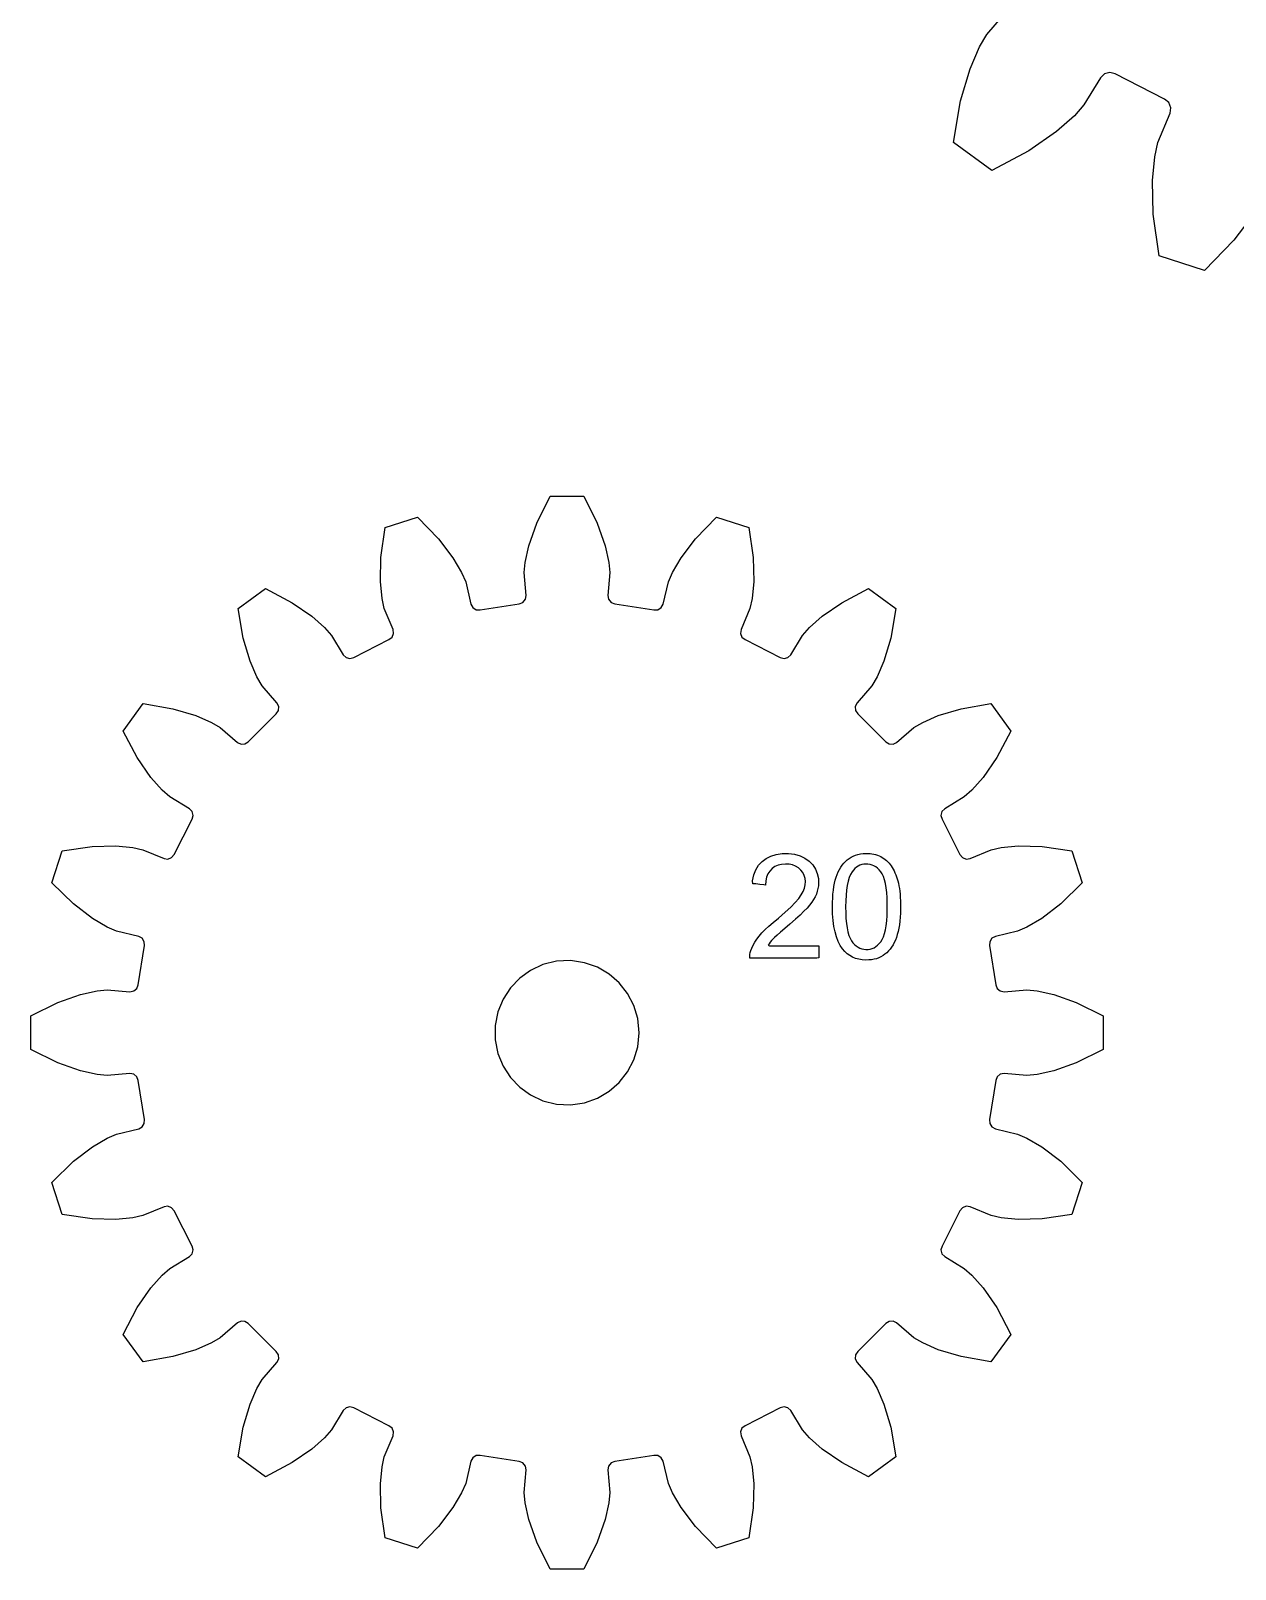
# Model space of a CAD drawing. Header units: metres. Extents: x -88 to 795, y -1311 to -705.
# Drawn here: x 251.82 to 282.73, y -997.81 to -958.36 of the extents above; entities that cross this region are included whole.
import ezdxf

# ---------------------------------------------------------------- set-up
doc = ezdxf.new("R2010")
doc.units = ezdxf.units.M

msp = doc.modelspace()

# ---------------------------------------------------------------- linework, layer by layer
at = {"layer": 'COMPONENT7'}
for p, q in [((270.585, -979.662), (270.691, -979.583)), ((270.691, -979.583), (270.812, -979.522)), ((270.812, -979.522), (270.948, -979.481)), ((270.948, -979.481), (271.099, -979.46)), ((271.099, -979.46), (271.263, -979.457)), ((271.263, -979.457), (271.419, -979.475)), ((271.419, -979.475), (271.56, -979.513)), ((271.56, -979.513), (271.685, -979.573)), ((271.685, -979.573), (271.794, -979.653)), ((272.727, -979.661), (272.773, -979.619)), ((272.773, -979.619), (272.822, -979.582)), ((272.822, -979.582), (272.873, -979.55)), ((272.873, -979.55), (272.928, -979.522)), ((272.928, -979.522), (272.986, -979.499)), ((272.986, -979.499), (273.047, -979.481)), ((273.047, -979.481), (273.111, -979.468)), ((273.111, -979.468), (273.178, -979.46)), ((273.178, -979.46), (273.248, -979.456)), ((273.248, -979.456), (273.305, -979.457)), ((273.305, -979.457), (273.356, -979.46)), ((273.356, -979.46), (273.406, -979.466)), ((273.406, -979.466), (273.454, -979.474)), ((273.454, -979.474), (273.501, -979.486)), ((273.501, -979.486), (273.545, -979.5)), ((273.545, -979.5), (273.589, -979.516)), ((273.589, -979.516), (273.63, -979.535)), ((273.63, -979.535), (273.67, -979.557)), ((273.67, -979.557), (273.708, -979.581)), ((273.708, -979.581), (273.745, -979.608)), ((273.745, -979.608), (273.779, -979.637)), ((273.779, -979.637), (273.812, -979.668)), ((270.342, -980.156), (270.375, -980.006)), ((270.375, -980.006), (270.427, -979.874)), ((270.427, -979.874), (270.497, -979.759)), ((270.497, -979.759), (270.585, -979.662)), ((270.735, -979.98), (270.7, -980.064)), ((270.783, -979.906), (270.735, -979.98)), ((270.845, -979.843), (270.783, -979.906)), ((270.916, -979.794), (270.845, -979.843)), ((270.997, -979.758), (270.916, -979.794)), ((271.087, -979.736), (270.997, -979.758)), ((271.186, -979.728), (271.087, -979.736)), ((271.282, -979.733), (271.186, -979.728)), ((271.369, -979.751), (271.282, -979.733)), ((271.448, -979.783), (271.369, -979.751)), ((271.519, -979.827), (271.448, -979.783)), ((271.581, -979.884), (271.519, -979.827)), ((271.631, -979.948), (271.581, -979.884)), ((271.667, -980.018), (271.631, -979.948)), ((271.69, -980.094), (271.667, -980.018)), ((271.794, -979.653), (271.886, -979.75)), ((271.886, -979.75), (271.956, -979.857)), ((271.956, -979.857), (272.004, -979.974)), ((272.004, -979.974), (272.031, -980.1)), ((272.489, -980.065), (272.514, -979.995)), ((272.514, -979.995), (272.542, -979.929)), ((272.542, -979.929), (272.573, -979.868)), ((272.573, -979.868), (272.607, -979.81)), ((272.607, -979.81), (272.645, -979.756)), ((272.645, -979.756), (272.684, -979.706)), ((272.684, -979.706), (272.727, -979.661)), ((272.857, -979.995), (272.823, -980.076)), ((272.895, -979.927), (272.857, -979.995)), ((272.931, -979.88), (272.895, -979.927)), ((272.968, -979.841), (272.931, -979.88)), ((273.008, -979.808), (272.968, -979.841)), ((273.05, -979.78), (273.008, -979.808)), ((273.096, -979.758), (273.05, -979.78)), ((273.144, -979.742), (273.096, -979.758)), ((273.195, -979.732), (273.144, -979.742)), ((273.248, -979.728), (273.195, -979.732)), ((273.304, -979.73), (273.248, -979.728)), ((273.358, -979.738), (273.304, -979.73)), ((273.409, -979.753), (273.358, -979.738)), ((273.458, -979.774), (273.409, -979.753)), ((273.505, -979.802), (273.458, -979.774)), ((273.55, -979.837), (273.505, -979.802)), ((273.592, -979.878), (273.55, -979.837)), ((273.632, -979.926), (273.592, -979.878)), ((273.669, -979.981), (273.632, -979.926)), ((273.702, -980.05), (273.669, -979.981)), ((273.812, -979.668), (273.844, -979.702)), ((273.844, -979.702), (273.873, -979.738)), ((273.873, -979.738), (273.901, -979.776)), ((273.901, -979.776), (273.927, -979.816)), ((273.927, -979.816), (273.952, -979.859)), ((273.952, -979.859), (273.975, -979.904)), ((273.975, -979.904), (273.997, -979.951)), ((273.997, -979.951), (274.017, -980.001)), ((274.017, -980.001), (274.037, -980.052)), ((270.347, -980.231), (270.342, -980.156)), ((270.424, -980.239), (270.347, -980.231)), ((270.533, -980.25), (270.424, -980.239)), ((270.629, -980.26), (270.533, -980.25)), ((270.671, -980.265), (270.629, -980.26)), ((270.679, -980.159), (270.671, -980.265)), ((270.7, -980.064), (270.679, -980.159)), ((271.591, -980.52), (271.64, -980.431)), ((271.64, -980.431), (271.674, -980.344)), ((271.674, -980.344), (271.694, -980.259)), ((271.699, -980.176), (271.69, -980.094)), ((271.694, -980.259), (271.699, -980.176)), ((272.003, -980.427), (271.979, -980.496)), ((272.02, -980.358), (272.003, -980.427)), ((272.032, -980.288), (272.02, -980.358)), ((272.031, -980.1), (272.037, -980.218)), ((272.037, -980.218), (272.032, -980.288)), ((272.406, -980.496), (272.417, -980.399)), ((272.417, -980.399), (272.43, -980.307)), ((272.43, -980.307), (272.447, -980.221)), ((272.447, -980.221), (272.466, -980.14)), ((272.466, -980.14), (272.489, -980.065)), ((272.754, -980.393), (272.741, -980.524)), ((272.772, -980.275), (272.754, -980.393)), ((272.795, -980.169), (272.772, -980.275)), ((272.823, -980.076), (272.795, -980.169)), ((273.73, -980.132), (273.702, -980.05)), ((273.753, -980.227), (273.73, -980.132)), ((273.772, -980.336), (273.753, -980.227)), ((273.786, -980.459), (273.772, -980.336)), ((274.037, -980.052), (274.054, -980.106)), ((274.054, -980.106), (274.071, -980.162)), ((274.071, -980.162), (274.085, -980.22)), ((274.085, -980.22), (274.098, -980.283)), ((274.098, -980.283), (274.11, -980.351)), ((274.11, -980.351), (274.119, -980.424)), ((274.119, -980.424), (274.127, -980.503)), ((271.322, -980.833), (271.438, -980.716)), ((271.438, -980.716), (271.526, -980.612)), ((271.526, -980.612), (271.591, -980.52)), ((271.805, -980.78), (271.74, -980.855)), ((271.861, -980.707), (271.805, -980.78)), ((271.909, -980.635), (271.861, -980.707)), ((271.948, -980.565), (271.909, -980.635)), ((271.979, -980.496), (271.948, -980.565)), ((272.393, -980.823), (272.394, -980.709)), ((272.397, -981.003), (272.393, -980.823)), ((272.394, -980.709), (272.399, -980.6)), ((272.399, -980.6), (272.406, -980.496)), ((272.733, -980.667), (272.731, -980.823)), ((272.731, -980.823), (272.733, -980.979)), ((272.741, -980.524), (272.733, -980.667)), ((273.795, -980.594), (273.786, -980.459)), ((273.8, -980.744), (273.795, -980.594)), ((273.8, -980.903), (273.8, -980.744)), ((274.127, -980.503), (274.132, -980.586)), ((274.132, -980.586), (274.136, -980.674)), ((274.136, -980.674), (274.138, -980.767)), ((274.138, -980.767), (274.138, -980.871)), ((270.761, -981.321), (270.869, -981.226)), ((270.869, -981.226), (271.007, -981.111)), ((271.007, -981.111), (271.178, -980.965)), ((271.178, -980.965), (271.322, -980.833)), ((271.441, -981.145), (271.302, -981.266)), ((271.56, -981.036), (271.441, -981.145)), ((271.66, -980.939), (271.56, -981.036)), ((271.74, -980.855), (271.66, -980.939)), ((272.409, -981.171), (272.397, -981.003)), ((272.429, -981.325), (272.409, -981.171)), ((272.733, -980.979), (272.74, -981.121)), ((272.74, -981.121), (272.752, -981.25)), ((273.772, -981.308), (273.786, -981.186)), ((273.786, -981.186), (273.795, -981.051)), ((273.795, -981.051), (273.8, -980.903)), ((274.121, -981.189), (274.11, -981.284)), ((274.13, -981.089), (274.121, -981.189)), ((274.135, -980.983), (274.13, -981.089)), ((274.138, -980.871), (274.135, -980.983)), ((270.454, -981.651), (270.514, -981.573)), ((270.514, -981.573), (270.584, -981.494)), ((270.584, -981.494), (270.666, -981.41)), ((270.666, -981.41), (270.761, -981.321)), ((270.909, -981.608), (270.863, -981.653)), ((270.974, -981.547), (270.909, -981.608)), ((271.061, -981.471), (270.974, -981.547)), ((271.168, -981.379), (271.061, -981.471)), ((271.302, -981.266), (271.168, -981.379)), ((272.458, -981.467), (272.429, -981.325)), ((272.494, -981.596), (272.458, -981.467)), ((272.539, -981.711), (272.494, -981.596)), ((272.752, -981.25), (272.768, -981.365)), ((272.768, -981.365), (272.789, -981.468)), ((272.789, -981.468), (272.815, -981.556)), ((272.815, -981.556), (272.845, -981.632)), ((273.669, -981.663), (273.702, -981.595)), ((273.702, -981.595), (273.73, -981.512)), ((273.73, -981.512), (273.753, -981.417)), ((273.753, -981.417), (273.772, -981.308)), ((274.034, -981.607), (274.007, -981.676)), ((274.057, -981.535), (274.034, -981.607)), ((274.077, -981.457), (274.057, -981.535)), ((274.095, -981.373), (274.077, -981.457)), ((274.11, -981.284), (274.095, -981.373)), ((270.276, -982.045), (270.285, -981.995)), ((270.285, -981.995), (270.299, -981.946)), ((270.299, -981.946), (270.321, -981.886)), ((270.321, -981.886), (270.357, -981.807)), ((270.357, -981.807), (270.402, -981.729)), ((270.402, -981.729), (270.454, -981.651)), ((270.766, -981.77), (270.739, -981.81)), ((270.739, -981.81), (270.78, -981.828)), ((270.795, -981.731), (270.766, -981.77)), ((270.78, -981.828), (271.08, -981.828)), ((270.828, -981.692), (270.795, -981.731)), ((270.863, -981.653), (270.828, -981.692)), ((271.08, -981.828), (271.502, -981.828)), ((271.502, -981.828), (271.878, -981.828)), ((271.878, -981.828), (272.041, -981.828)), ((272.041, -981.828), (272.041, -981.867)), ((272.041, -981.867), (272.041, -981.957)), ((272.041, -981.957), (272.041, -982.059)), ((272.591, -981.815), (272.539, -981.711)), ((272.652, -981.905), (272.591, -981.815)), ((272.71, -981.971), (272.652, -981.905)), ((272.772, -982.028), (272.71, -981.971)), ((272.845, -981.632), (272.88, -981.694)), ((272.88, -981.694), (272.919, -981.745)), ((272.919, -981.745), (272.96, -981.79)), ((272.96, -981.79), (273.003, -981.828)), ((273.003, -981.828), (273.049, -981.859)), ((273.049, -981.859), (273.096, -981.884)), ((273.096, -981.884), (273.146, -981.902)), ((273.146, -981.902), (273.198, -981.914)), ((273.198, -981.914), (273.252, -981.919)), ((273.252, -981.919), (273.307, -981.917)), ((273.307, -981.917), (273.36, -981.909)), ((273.36, -981.909), (273.411, -981.894)), ((273.411, -981.894), (273.459, -981.872)), ((273.459, -981.872), (273.506, -981.844)), ((273.506, -981.844), (273.55, -981.809)), ((273.55, -981.809), (273.592, -981.768)), ((273.592, -981.768), (273.632, -981.719)), ((273.632, -981.719), (273.669, -981.663)), ((273.787, -982.001), (273.74, -982.041)), ((273.831, -981.957), (273.787, -982.001)), ((273.872, -981.908), (273.831, -981.957)), ((273.91, -981.856), (273.872, -981.908)), ((273.946, -981.8), (273.91, -981.856)), ((273.978, -981.74), (273.946, -981.8)), ((274.007, -981.676), (273.978, -981.74)), ((270.272, -982.096), (270.276, -982.045)), ((270.273, -982.143), (270.272, -982.096)), ((270.528, -982.143), (270.273, -982.143)), ((271.05, -982.143), (270.528, -982.143)), ((271.613, -982.143), (271.05, -982.143)), ((271.991, -982.143), (271.613, -982.143)), ((272.041, -982.131), (271.991, -982.143)), ((272.041, -982.059), (272.041, -982.131)), ((272.839, -982.076), (272.772, -982.028)), ((272.911, -982.115), (272.839, -982.076)), ((272.988, -982.147), (272.911, -982.115)), ((273.07, -982.169), (272.988, -982.147)), ((273.157, -982.183), (273.07, -982.169)), ((273.25, -982.189), (273.157, -982.183)), ((273.325, -982.187), (273.25, -982.189)), ((273.394, -982.181), (273.325, -982.187)), ((273.459, -982.17), (273.394, -982.181)), ((273.522, -982.154), (273.459, -982.17)), ((273.581, -982.133), (273.522, -982.154)), ((273.637, -982.107), (273.581, -982.133)), ((273.69, -982.076), (273.637, -982.107)), ((273.74, -982.041), (273.69, -982.076))]:
    msp.add_line(p, q, dxfattribs=at)
at = {"layer": 'gear Y motor'}
for p, q in [((276.357, -958.453), (276.89, -957.833)), ((276.169, -958.77), (276.357, -958.453)), ((275.924, -959.332), (276.169, -958.77)), ((275.678, -960.156), (275.924, -959.332)), ((279.372, -959.463), (279.27, -959.562)), ((279.51, -959.428), (279.372, -959.463)), ((279.648, -959.466), (279.51, -959.428)), ((280.914, -960.11), (279.648, -959.466)), ((279.27, -959.562), (278.845, -960.26)), ((275.494, -961.222), (275.678, -960.156)), ((278.845, -960.26), (278.6, -960.537)), ((281.026, -960.2), (280.914, -960.11)), ((281.078, -960.332), (281.026, -960.2)), ((278.6, -960.537), (278.143, -960.944)), ((280.742, -961.227), (281.058, -960.473)), ((281.058, -960.473), (281.078, -960.332)), ((278.143, -960.944), (277.435, -961.433)), ((276.478, -961.937), (275.494, -961.222)), ((277.435, -961.433), (276.478, -961.937)), ((280.663, -961.587), (280.742, -961.227)), ((280.602, -962.197), (280.663, -961.587)), ((280.622, -963.057), (280.602, -962.197)), ((280.777, -964.128), (280.622, -963.057)), ((283.209, -963.045), (282.69, -963.729)), ((282.69, -963.729), (281.935, -964.503)), ((281.935, -964.503), (280.777, -964.128)), ((264.805, -970.985), (265.147, -970.291)), ((265.147, -970.291), (266.016, -970.291)), ((266.016, -970.291), (266.358, -970.985)), ((260.917, -971.1), (261.743, -970.831)), ((261.743, -970.831), (262.283, -971.385)), ((268.882, -971.385), (269.421, -970.831)), ((269.421, -970.831), (270.247, -971.1)), ((260.806, -971.865), (260.917, -971.1)), ((264.602, -971.564), (264.805, -970.985)), ((266.358, -970.985), (266.561, -971.564)), ((270.247, -971.1), (270.358, -971.865)), ((262.283, -971.385), (262.654, -971.872)), ((264.509, -971.993), (264.602, -971.564)), ((266.561, -971.564), (266.655, -971.993)), ((268.51, -971.872), (268.882, -971.385)), ((260.792, -972.478), (260.806, -971.865)), ((262.654, -971.872), (262.876, -972.251)), ((264.484, -972.254), (264.509, -971.993)), ((266.655, -971.993), (266.68, -972.254)), ((268.288, -972.251), (268.51, -971.872)), ((270.358, -971.865), (270.372, -972.478)), ((260.835, -972.914), (260.792, -972.478)), ((262.876, -972.251), (262.982, -972.493)), ((262.982, -972.493), (263.116, -973.061)), ((264.531, -972.837), (264.484, -972.254)), ((266.68, -972.254), (266.633, -972.837)), ((268.048, -973.061), (268.183, -972.493)), ((268.183, -972.493), (268.288, -972.251)), ((270.372, -972.478), (270.33, -972.914)), ((257.143, -973.175), (257.846, -972.663)), ((257.846, -972.663), (258.529, -973.025)), ((260.892, -973.171), (260.835, -972.914)), ((264.448, -973.016), (264.514, -972.938)), ((264.514, -972.938), (264.531, -972.837)), ((266.633, -972.837), (266.65, -972.938)), ((266.65, -972.938), (266.715, -973.016)), ((270.33, -972.914), (270.272, -973.171)), ((272.635, -973.025), (273.318, -972.663)), ((273.318, -972.663), (274.022, -973.175)), ((257.274, -973.936), (257.143, -973.175)), ((258.529, -973.025), (259.035, -973.374)), ((261.117, -973.71), (260.892, -973.171)), ((263.116, -973.061), (263.164, -973.152)), ((263.164, -973.152), (263.25, -973.206)), ((263.25, -973.206), (263.352, -973.21)), ((263.352, -973.21), (264.354, -973.051)), ((264.354, -973.051), (264.448, -973.016)), ((266.715, -973.016), (266.811, -973.051)), ((266.811, -973.051), (267.813, -973.21)), ((267.813, -973.21), (267.915, -973.206)), ((267.915, -973.206), (268.001, -973.152)), ((268.001, -973.152), (268.048, -973.061)), ((270.272, -973.171), (270.047, -973.71)), ((272.13, -973.374), (272.635, -973.025)), ((274.022, -973.175), (273.891, -973.936)), ((259.035, -973.374), (259.362, -973.665)), ((259.362, -973.665), (259.536, -973.862)), ((261.131, -973.811), (261.117, -973.71)), ((270.047, -973.71), (270.032, -973.811)), ((271.627, -973.862), (271.802, -973.665)), ((271.802, -973.665), (272.13, -973.374)), ((257.45, -974.525), (257.274, -973.936)), ((259.536, -973.862), (259.84, -974.36)), ((260.11, -974.43), (261.014, -973.969)), ((261.014, -973.969), (261.094, -973.906)), ((261.094, -973.906), (261.131, -973.811)), ((270.032, -973.811), (270.07, -973.906)), ((270.07, -973.906), (270.149, -973.969)), ((270.149, -973.969), (271.054, -974.43)), ((271.323, -974.36), (271.627, -973.862)), ((273.891, -973.936), (273.714, -974.525)), ((259.84, -974.36), (259.913, -974.432)), ((259.913, -974.432), (260.011, -974.457)), ((260.011, -974.457), (260.11, -974.43)), ((271.054, -974.43), (271.152, -974.457)), ((271.152, -974.457), (271.251, -974.432)), ((271.251, -974.432), (271.323, -974.36)), ((257.625, -974.927), (257.45, -974.525)), ((273.714, -974.525), (273.538, -974.927)), ((257.759, -975.154), (257.625, -974.927)), ((258.14, -975.596), (257.759, -975.154)), ((273.405, -975.154), (273.024, -975.596)), ((273.538, -974.927), (273.405, -975.154)), ((254.194, -976.316), (254.706, -975.611)), ((254.706, -975.611), (255.467, -975.744)), ((258.185, -975.687), (258.14, -975.596)), ((258.179, -975.789), (258.185, -975.687)), ((273.024, -975.596), (272.979, -975.687)), ((272.979, -975.687), (272.986, -975.789)), ((275.697, -975.744), (276.458, -975.611)), ((276.458, -975.611), (276.97, -976.316)), ((255.467, -975.744), (256.055, -975.92)), ((256.055, -975.92), (256.457, -976.095)), ((256.457, -976.095), (256.684, -976.229)), ((257.404, -976.592), (258.123, -975.874)), ((258.123, -975.874), (258.179, -975.789)), ((272.986, -975.789), (273.042, -975.874)), ((273.042, -975.874), (273.76, -976.592)), ((274.481, -976.229), (274.708, -976.095)), ((274.708, -976.095), (275.109, -975.92)), ((275.109, -975.92), (275.697, -975.744)), ((254.555, -976.999), (254.194, -976.316)), ((256.684, -976.229), (257.126, -976.61)), ((274.037, -976.61), (274.481, -976.229)), ((276.97, -976.316), (276.609, -976.999)), ((257.126, -976.61), (257.218, -976.654)), ((257.218, -976.654), (257.319, -976.648)), ((257.319, -976.648), (257.404, -976.592)), ((273.76, -976.592), (273.844, -976.648)), ((273.844, -976.648), (273.946, -976.654)), ((273.946, -976.654), (274.037, -976.61)), ((254.904, -977.504), (254.555, -976.999)), ((276.609, -976.999), (276.259, -977.504)), ((255.195, -977.831), (254.904, -977.504)), ((276.259, -977.504), (275.968, -977.831)), ((255.392, -978.006), (255.195, -977.831)), ((255.892, -978.31), (255.392, -978.006)), ((275.771, -978.006), (275.273, -978.31)), ((275.968, -977.831), (275.771, -978.006)), ((255.963, -978.383), (255.892, -978.31)), ((255.988, -978.481), (255.963, -978.383)), ((275.202, -978.383), (275.176, -978.481)), ((275.273, -978.31), (275.202, -978.383)), ((255.5, -979.484), (255.96, -978.579)), ((255.96, -978.579), (255.988, -978.481)), ((275.176, -978.481), (275.204, -978.579)), ((275.204, -978.579), (275.665, -979.484)), ((252.362, -980.213), (252.63, -979.386)), ((252.63, -979.386), (253.395, -979.276)), ((253.395, -979.276), (254.009, -979.261)), ((254.009, -979.261), (254.445, -979.305)), ((254.445, -979.305), (254.702, -979.361)), ((254.702, -979.361), (255.242, -979.586)), ((255.242, -979.586), (255.341, -979.601)), ((255.341, -979.601), (255.436, -979.563)), ((255.436, -979.563), (255.5, -979.484)), ((275.665, -979.484), (275.728, -979.563)), ((275.728, -979.563), (275.822, -979.601)), ((275.822, -979.601), (275.923, -979.586)), ((275.923, -979.586), (276.462, -979.361)), ((276.462, -979.361), (276.719, -979.305)), ((276.719, -979.305), (277.156, -979.261)), ((277.156, -979.261), (277.769, -979.276)), ((277.769, -979.276), (278.534, -979.386)), ((278.534, -979.386), (278.803, -980.213)), ((252.915, -980.751), (252.362, -980.213)), ((278.803, -980.213), (278.248, -980.751)), ((253.403, -981.124), (252.915, -980.751)), ((278.248, -980.751), (277.761, -981.124)), ((253.782, -981.345), (253.403, -981.124)), ((277.761, -981.124), (277.382, -981.345)), ((254.023, -981.451), (253.782, -981.345)), ((254.592, -981.586), (254.023, -981.451)), ((254.682, -981.632), (254.592, -981.586)), ((276.572, -981.586), (276.483, -981.632)), ((277.141, -981.451), (276.572, -981.586)), ((277.382, -981.345), (277.141, -981.451)), ((254.581, -982.823), (254.74, -981.82)), ((254.736, -981.718), (254.682, -981.632)), ((254.74, -981.82), (254.736, -981.718)), ((276.428, -981.718), (276.424, -981.82)), ((276.424, -981.82), (276.583, -982.823)), ((276.483, -981.632), (276.428, -981.718)), ((264.964, -982.307), (264.649, -982.454)), ((265.309, -982.222), (264.964, -982.307)), ((265.675, -982.204), (265.309, -982.222)), ((266.031, -982.257), (265.675, -982.204)), ((266.362, -982.374), (266.031, -982.257)), ((266.661, -982.548), (266.362, -982.374)), ((264.369, -982.655), (264.131, -982.904)), ((264.649, -982.454), (264.369, -982.655)), ((266.92, -982.774), (266.661, -982.548)), ((267.134, -983.044), (266.92, -982.774)), ((252.516, -983.275), (253.095, -983.072)), ((253.095, -983.072), (253.523, -982.978)), ((253.523, -982.978), (253.786, -982.953)), ((253.786, -982.953), (254.367, -983.001)), ((254.367, -983.001), (254.468, -982.983)), ((254.468, -982.983), (254.546, -982.918)), ((254.546, -982.918), (254.581, -982.823)), ((263.943, -983.194), (263.811, -983.517)), ((264.131, -982.904), (263.943, -983.194)), ((267.295, -983.352), (267.134, -983.044)), ((276.583, -982.823), (276.619, -982.918)), ((276.619, -982.918), (276.697, -982.983)), ((276.697, -982.983), (276.796, -983.001)), ((276.796, -983.001), (277.379, -982.953)), ((277.379, -982.953), (277.641, -982.978)), ((277.641, -982.978), (278.069, -983.072)), ((278.069, -983.072), (278.649, -983.275)), ((251.822, -983.617), (252.516, -983.275)), ((263.811, -983.517), (263.741, -983.868)), ((267.397, -983.69), (267.295, -983.352)), ((278.649, -983.275), (279.342, -983.617)), ((251.822, -984.486), (251.822, -983.617)), ((263.741, -983.868), (263.741, -984.235)), ((267.432, -984.052), (267.397, -983.69)), ((279.342, -983.617), (279.342, -984.486)), ((263.741, -984.235), (263.811, -984.586)), ((267.397, -984.413), (267.432, -984.052)), ((252.516, -984.828), (251.822, -984.486)), ((263.811, -984.586), (263.943, -984.909)), ((267.134, -985.059), (267.295, -984.751)), ((267.295, -984.751), (267.397, -984.413)), ((279.342, -984.486), (278.649, -984.828)), ((253.095, -985.031), (252.516, -984.828)), ((253.523, -985.124), (253.095, -985.031)), ((253.786, -985.15), (253.523, -985.124)), ((254.367, -985.102), (253.786, -985.15)), ((254.468, -985.12), (254.367, -985.102)), ((254.546, -985.185), (254.468, -985.12)), ((263.943, -984.909), (264.131, -985.199)), ((266.92, -985.329), (267.134, -985.059)), ((276.697, -985.12), (276.619, -985.185)), ((276.796, -985.102), (276.697, -985.12)), ((277.379, -985.15), (276.796, -985.102)), ((277.641, -985.124), (277.379, -985.15)), ((278.069, -985.031), (277.641, -985.124)), ((278.649, -984.828), (278.069, -985.031)), ((254.581, -985.28), (254.546, -985.185)), ((254.74, -986.282), (254.581, -985.28)), ((264.131, -985.199), (264.369, -985.448)), ((264.369, -985.448), (264.649, -985.649)), ((266.362, -985.73), (266.661, -985.555)), ((266.661, -985.555), (266.92, -985.329)), ((276.583, -985.28), (276.424, -986.282)), ((276.619, -985.185), (276.583, -985.28)), ((264.649, -985.649), (264.964, -985.796)), ((264.964, -985.796), (265.309, -985.881)), ((265.309, -985.881), (265.675, -985.899)), ((265.675, -985.899), (266.031, -985.847)), ((266.031, -985.847), (266.362, -985.73)), ((254.736, -986.384), (254.74, -986.282)), ((276.424, -986.282), (276.428, -986.384)), ((253.782, -986.757), (254.023, -986.652)), ((254.023, -986.652), (254.592, -986.517)), ((254.592, -986.517), (254.682, -986.47)), ((254.682, -986.47), (254.736, -986.384)), ((276.428, -986.384), (276.483, -986.47)), ((276.483, -986.47), (276.572, -986.517)), ((276.572, -986.517), (277.141, -986.652)), ((277.141, -986.652), (277.382, -986.757)), ((252.915, -987.351), (253.403, -986.98)), ((253.403, -986.98), (253.782, -986.757)), ((277.382, -986.757), (277.761, -986.98)), ((277.761, -986.98), (278.248, -987.351)), ((252.362, -987.89), (252.915, -987.351)), ((278.248, -987.351), (278.803, -987.89)), ((252.63, -988.717), (252.362, -987.89)), ((278.803, -987.89), (278.534, -988.717)), ((253.395, -988.827), (252.63, -988.717)), ((255.242, -988.516), (254.702, -988.742)), ((255.341, -988.502), (255.242, -988.516)), ((255.436, -988.54), (255.341, -988.502)), ((255.5, -988.619), (255.436, -988.54)), ((255.96, -989.524), (255.5, -988.619)), ((275.665, -988.619), (275.204, -989.524)), ((275.728, -988.54), (275.665, -988.619)), ((275.822, -988.502), (275.728, -988.54)), ((275.923, -988.516), (275.822, -988.502)), ((276.462, -988.742), (275.923, -988.516)), ((278.534, -988.717), (277.769, -988.827)), ((254.009, -988.842), (253.395, -988.827)), ((254.445, -988.798), (254.009, -988.842)), ((254.702, -988.742), (254.445, -988.798)), ((276.719, -988.798), (276.462, -988.742)), ((277.156, -988.842), (276.719, -988.798)), ((277.769, -988.827), (277.156, -988.842)), ((255.392, -990.097), (255.892, -989.793)), ((255.892, -989.793), (255.963, -989.721)), ((255.988, -989.622), (255.96, -989.524)), ((255.963, -989.721), (255.988, -989.622)), ((275.204, -989.524), (275.176, -989.622)), ((275.176, -989.622), (275.202, -989.721)), ((275.202, -989.721), (275.273, -989.793)), ((275.273, -989.793), (275.771, -990.097)), ((254.904, -990.599), (255.195, -990.272)), ((255.195, -990.272), (255.392, -990.097)), ((275.771, -990.097), (275.968, -990.272)), ((275.968, -990.272), (276.259, -990.599)), ((254.555, -991.104), (254.904, -990.599)), ((276.259, -990.599), (276.609, -991.104)), ((254.194, -991.788), (254.555, -991.104)), ((257.218, -991.448), (257.126, -991.494)), ((257.319, -991.456), (257.218, -991.448)), ((257.404, -991.511), (257.319, -991.456)), ((273.844, -991.456), (273.76, -991.511)), ((273.946, -991.448), (273.844, -991.456)), ((274.037, -991.494), (273.946, -991.448)), ((276.609, -991.104), (276.97, -991.788)), ((254.706, -992.491), (254.194, -991.788)), ((256.684, -991.874), (256.457, -992.008)), ((257.126, -991.494), (256.684, -991.874)), ((258.123, -992.229), (257.404, -991.511)), ((273.76, -991.511), (273.042, -992.229)), ((274.481, -991.874), (274.037, -991.494)), ((274.708, -992.008), (274.481, -991.874)), ((276.97, -991.788), (276.458, -992.491)), ((256.055, -992.184), (255.467, -992.359)), ((256.457, -992.008), (256.055, -992.184)), ((258.179, -992.314), (258.123, -992.229)), ((273.042, -992.229), (272.986, -992.314)), ((275.109, -992.184), (274.708, -992.008)), ((275.697, -992.359), (275.109, -992.184)), ((255.467, -992.359), (254.706, -992.491)), ((257.759, -992.95), (258.14, -992.507)), ((258.14, -992.507), (258.185, -992.416)), ((258.185, -992.416), (258.179, -992.314)), ((272.986, -992.314), (272.979, -992.416)), ((272.979, -992.416), (273.024, -992.507)), ((273.024, -992.507), (273.405, -992.95)), ((276.458, -992.491), (275.697, -992.359)), ((257.625, -993.177), (257.759, -992.95)), ((273.405, -992.95), (273.538, -993.177)), ((257.45, -993.578), (257.625, -993.177)), ((273.538, -993.177), (273.714, -993.578)), ((257.274, -994.166), (257.45, -993.578)), ((259.84, -993.742), (259.536, -994.241)), ((259.913, -993.671), (259.84, -993.742)), ((260.011, -993.646), (259.913, -993.671)), ((260.11, -993.674), (260.011, -993.646)), ((261.014, -994.134), (260.11, -993.674)), ((271.054, -993.674), (270.149, -994.134)), ((271.152, -993.646), (271.054, -993.674)), ((271.251, -993.671), (271.152, -993.646)), ((271.323, -993.742), (271.251, -993.671)), ((271.627, -994.241), (271.323, -993.742)), ((273.714, -993.578), (273.891, -994.166)), ((257.143, -994.928), (257.274, -994.166)), ((259.536, -994.241), (259.362, -994.438)), ((261.094, -994.198), (261.014, -994.134)), ((261.131, -994.292), (261.094, -994.198)), ((270.07, -994.198), (270.032, -994.292)), ((270.149, -994.134), (270.07, -994.198)), ((271.802, -994.438), (271.627, -994.241)), ((273.891, -994.166), (274.022, -994.928)), ((259.362, -994.438), (259.035, -994.729)), ((260.892, -994.931), (261.117, -994.393)), ((261.117, -994.393), (261.131, -994.292)), ((270.032, -994.292), (270.047, -994.393)), ((270.047, -994.393), (270.272, -994.931)), ((272.13, -994.729), (271.802, -994.438)), ((257.846, -995.439), (257.143, -994.928)), ((259.035, -994.729), (258.529, -995.079)), ((260.835, -995.188), (260.892, -994.931)), ((263.164, -994.952), (263.116, -995.042)), ((263.25, -994.897), (263.164, -994.952)), ((263.352, -994.893), (263.25, -994.897)), ((264.354, -995.053), (263.352, -994.893)), ((267.813, -994.893), (266.811, -995.053)), ((267.915, -994.897), (267.813, -994.893)), ((268.001, -994.952), (267.915, -994.897)), ((268.048, -995.042), (268.001, -994.952)), ((270.272, -994.931), (270.33, -995.188)), ((272.635, -995.079), (272.13, -994.729)), ((274.022, -994.928), (273.318, -995.439)), ((258.529, -995.079), (257.846, -995.439)), ((260.792, -995.624), (260.835, -995.188)), ((263.116, -995.042), (262.982, -995.61)), ((264.448, -995.087), (264.354, -995.053)), ((264.514, -995.165), (264.448, -995.087)), ((264.484, -995.848), (264.531, -995.266)), ((264.531, -995.266), (264.514, -995.165)), ((266.65, -995.165), (266.633, -995.266)), ((266.633, -995.266), (266.68, -995.848)), ((266.715, -995.087), (266.65, -995.165)), ((266.811, -995.053), (266.715, -995.087)), ((268.183, -995.61), (268.048, -995.042)), ((270.33, -995.188), (270.372, -995.624)), ((273.318, -995.439), (272.635, -995.079)), ((260.806, -996.239), (260.792, -995.624)), ((262.982, -995.61), (262.876, -995.851)), ((268.288, -995.851), (268.183, -995.61)), ((270.372, -995.624), (270.358, -996.239)), ((262.876, -995.851), (262.654, -996.23)), ((264.509, -996.111), (264.484, -995.848)), ((264.602, -996.538), (264.509, -996.111)), ((266.655, -996.111), (266.561, -996.538)), ((266.68, -995.848), (266.655, -996.111)), ((268.51, -996.23), (268.288, -995.851)), ((260.917, -997.004), (260.806, -996.239)), ((262.654, -996.23), (262.283, -996.718)), ((264.805, -997.119), (264.602, -996.538)), ((266.561, -996.538), (266.358, -997.119)), ((268.882, -996.718), (268.51, -996.23)), ((270.358, -996.239), (270.247, -997.004)), ((261.743, -997.272), (260.917, -997.004)), ((262.283, -996.718), (261.743, -997.272)), ((269.421, -997.272), (268.882, -996.718)), ((270.247, -997.004), (269.421, -997.272)), ((265.147, -997.812), (264.805, -997.119)), ((266.358, -997.119), (266.016, -997.812)), ((266.016, -997.812), (265.147, -997.812))]:
    msp.add_line(p, q, dxfattribs=at)

doc.saveas('drawing.dxf')
